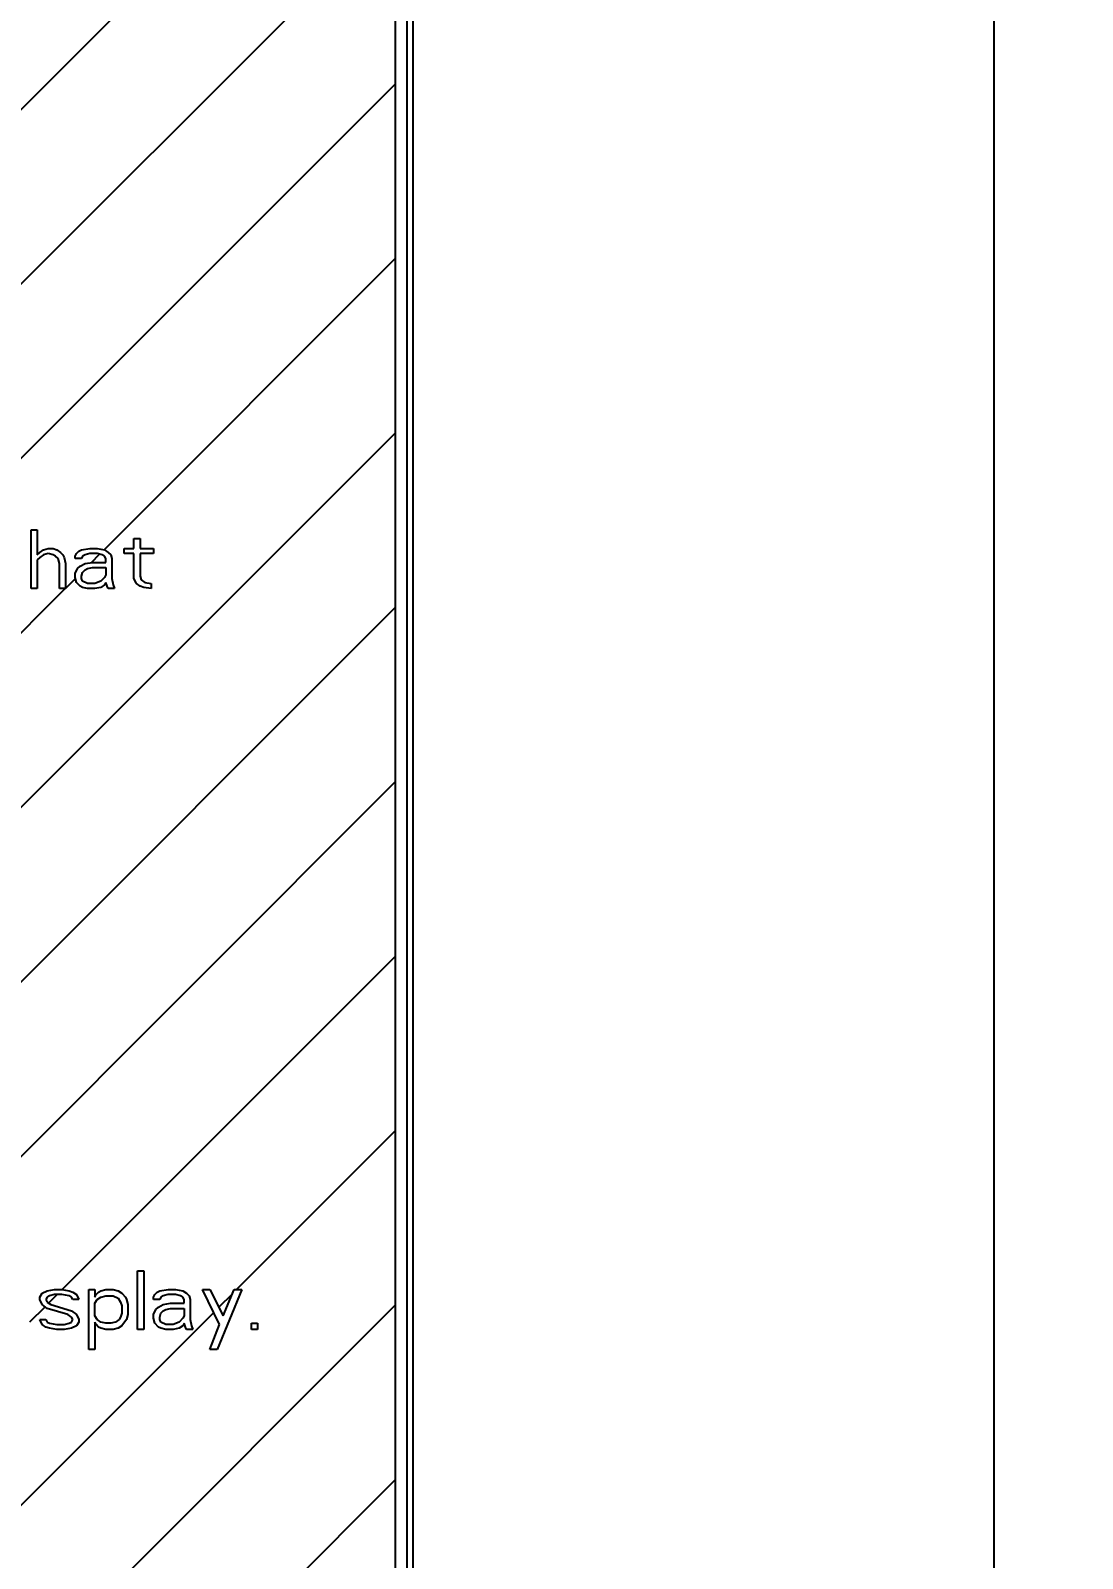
# Model space of a CAD drawing. Header units: millimetres. Extents: x 0 to 420, y 0 to 297.
# Drawn here: x 143.75 to 161.66, y 118.57 to 144.58 of the extents above; entities that cross this region are included whole.
import ezdxf

# ---------------------------------------------------------------- set-up
doc = ezdxf.new("R2010")
doc.units = ezdxf.units.MM
doc.header["$LTSCALE"] = 23.1
doc.layers.get('0').update_dxf_attribs({"linetype": 'CONTINUOUS'})
doc.layers.add('03___PRT_ALL_CURVES', color=7, linetype='CONTINUOUS')
doc.layers.add('06___PRT_ALL_SURFS', color=7, linetype='CONTINUOUS')
doc.styles.get("Standard").update_dxf_attribs({"font": 'txt', "width": 0.8})
doc.dimstyles.new('DIMSTYLE_1', dxfattribs={"dimtxt": 2.5, "dimasz": 3, "dimexe": 1.5, "dimexo": 1.2, "dimtad": 1, "dimdsep": 46, "dimtxsty": 'STANDARD', "dimblk": '_FILLED', "dimblk1": '_FILLED', "dimblk2": '_FILLED', "dimcen": 0.09, "dimazin": 2, "dimtp": 0.01, "dimtm": 0.01, "dimtfac": 1, "dimtofl": 0, "dimtmove": 0, "dimatfit": 3, "dimldrblk": '_FILLED', "dimfxl": 1, "dimtolj": 1, "dimarcsym": 0})

# ---------------------------------------------------------------- blocks, each defined once
blk = doc.blocks.new('_FILLED')
at = {"color": 0, "linetype": 'BYBLOCK'}
blk.add_solid([(0, 0), (-1, 0.1667), (-1, -0.1667)], dxfattribs=at)
blk = doc.blocks.new('*D4')
at = {"color": 7, "linetype": 'CONTINUOUS'}
for p, q in [((151.16, 203.02), (161.656, 203.02)), ((160.156, 203.02), (160.156, 146.618)), ((160.156, 90.216), (160.156, 146.618)), ((151.164, 90.216), (161.656, 90.216))]:
    blk.add_line(p, q, dxfattribs=at)
at = {"color": 7, "linetype": 'CONTINUOUS', "xscale": 3, "yscale": 3, "zscale": 3}
for p, rotation in [((160.156, 203.02), 90), ((160.156, 90.216), 270)]:
    blk.add_blockref('_FILLED', p, dxfattribs=dict(at, rotation=rotation))
at = {"color": 7, "linetype": 'CONTINUOUS', "insert": (157.031, 148.211), "char_height": 2.5, "width": 10, "attachment_point": 2, "rotation": 90, "line_spacing_factor": 0.9}
blk.add_mtext('112.8', dxfattribs=at)

msp = doc.modelspace()

# ---------------------------------------------------------------- linework, layer by layer
at = {"layer": '03___PRT_ALL_CURVES', "color": 7, "linetype": 'CONTINUOUS'}
for p, q in [((149.964, 90.216), (149.964, 203.016)), ((140.091, 139.74), (149.964, 149.613)), ((142.613, 139.292), (149.964, 146.643)), ((143.583, 137.292), (149.964, 143.673)), ((145.001, 135.74), (149.964, 140.703)), ((137.009, 124.779), (149.964, 137.733)), ((143.759, 136.079), (143.864, 136.079)), ((143.759, 135.079), (143.759, 136.079)), ((143.864, 136.079), (143.864, 135.654)), ((145.509, 135.93), (145.614, 135.93)), ((145.509, 135.76), (145.509, 135.93)), ((145.614, 135.93), (145.614, 135.76)), ((143.864, 135.654), (143.905, 135.696)), ((143.905, 135.611), (143.864, 135.569)), ((143.864, 135.569), (143.864, 135.079)), ((143.905, 135.696), (143.968, 135.739)), ((143.968, 135.654), (143.905, 135.611)), ((143.968, 135.739), (144.051, 135.76)), ((144.051, 135.675), (143.968, 135.654)), ((144.051, 135.76), (144.134, 135.76)), ((144.134, 135.654), (144.051, 135.675)), ((144.134, 135.76), (144.197, 135.739)), ((144.176, 135.632), (144.134, 135.654)), ((144.218, 135.59), (144.176, 135.632)), ((144.197, 135.739), (144.259, 135.696)), ((144.239, 135.505), (144.218, 135.59)), ((144.259, 135.696), (144.301, 135.654)), ((144.301, 135.654), (144.322, 135.611)), ((144.322, 135.611), (144.343, 135.505)), ((144.509, 135.632), (144.53, 135.675)), ((144.509, 135.59), (144.509, 135.632)), ((144.614, 135.59), (144.509, 135.59)), ((144.53, 135.675), (144.572, 135.717)), ((144.572, 135.717), (144.614, 135.739)), ((144.614, 135.739), (144.759, 135.76)), ((144.634, 135.632), (144.614, 135.59)), ((144.676, 135.654), (144.634, 135.632)), ((144.759, 135.675), (144.676, 135.654)), ((144.676, 135.505), (144.801, 135.526)), ((144.759, 135.76), (144.884, 135.76)), ((144.884, 135.675), (144.759, 135.675)), ((144.784, 135.523), (144.925, 135.665)), ((144.801, 135.526), (145.03, 135.526)), ((144.884, 135.76), (145.009, 135.739)), ((144.968, 135.654), (144.884, 135.675)), ((145.009, 135.632), (144.968, 135.654)), ((145.009, 135.739), (145.072, 135.696)), ((145.03, 135.59), (145.009, 135.632)), ((145.03, 135.526), (145.03, 135.59)), ((145.072, 135.696), (145.114, 135.654)), ((145.114, 135.654), (145.134, 135.59)), ((145.134, 135.59), (145.134, 135.249)), ((145.343, 135.76), (145.509, 135.76)), ((145.343, 135.675), (145.343, 135.76)), ((145.509, 135.675), (145.343, 135.675)), ((145.509, 135.249), (145.509, 135.675)), ((145.614, 135.76), (145.843, 135.76)), ((145.843, 135.675), (145.614, 135.675)), ((145.614, 135.675), (145.614, 135.292)), ((145.843, 135.76), (145.843, 135.675)), ((144.239, 135.079), (144.239, 135.505)), ((144.343, 135.505), (144.343, 135.079)), ((144.343, 135.082), (144.514, 135.253)), ((144.509, 135.334), (144.551, 135.42)), ((144.509, 135.271), (144.509, 135.334)), ((144.53, 135.186), (144.509, 135.271)), ((144.551, 135.42), (144.593, 135.462)), ((144.593, 135.462), (144.676, 135.505)), ((144.614, 135.292), (144.634, 135.356)), ((144.614, 135.249), (144.614, 135.292)), ((144.634, 135.356), (144.676, 135.398)), ((144.676, 135.398), (144.718, 135.42)), ((144.718, 135.42), (144.801, 135.441)), ((144.801, 135.441), (145.03, 135.441)), ((145.009, 135.271), (144.947, 135.207)), ((145.03, 135.313), (145.009, 135.271)), ((145.03, 135.441), (145.03, 135.313)), ((145.614, 135.292), (145.634, 135.228)), ((134.352, 125.091), (144.34, 135.079)), ((143.864, 135.079), (143.759, 135.079)), ((144.343, 135.079), (144.239, 135.079)), ((144.593, 135.122), (144.53, 135.186)), ((144.634, 135.1), (144.593, 135.122)), ((144.634, 135.207), (144.614, 135.249)), ((144.718, 135.164), (144.634, 135.207)), ((144.718, 135.079), (144.634, 135.1)), ((144.843, 135.164), (144.718, 135.164)), ((144.843, 135.079), (144.718, 135.079)), ((144.947, 135.207), (144.843, 135.164)), ((144.947, 135.1), (144.843, 135.079)), ((145.009, 135.143), (144.947, 135.1)), ((145.03, 135.186), (145.009, 135.143)), ((145.051, 135.122), (145.03, 135.186)), ((145.072, 135.079), (145.051, 135.122)), ((145.176, 135.079), (145.072, 135.079)), ((145.134, 135.249), (145.155, 135.143)), ((145.155, 135.143), (145.176, 135.079)), ((145.551, 135.164), (145.509, 135.249)), ((145.614, 135.122), (145.551, 135.164)), ((145.676, 135.1), (145.614, 135.122)), ((145.634, 135.228), (145.697, 135.186)), ((145.801, 135.079), (145.676, 135.1)), ((145.697, 135.186), (145.801, 135.164)), ((145.801, 135.164), (145.801, 135.079)), ((140.341, 125.141), (149.964, 134.764)), ((143.212, 125.042), (149.964, 131.794)), ((144.286, 123.146), (149.964, 128.824)), ((147.256, 123.147), (149.964, 125.854)), ((145.572, 123.466), (145.676, 123.466)), ((145.572, 122.466), (145.572, 123.466)), ((145.676, 123.466), (145.676, 122.466)), ((143.905, 123.019), (143.947, 123.083)), ((143.947, 123.083), (144.03, 123.125)), ((144.03, 123.125), (144.155, 123.147)), ((144.072, 123.04), (144.03, 123.019)), ((144.056, 122.916), (144.201, 123.061)), ((144.155, 123.061), (144.072, 123.04)), ((144.155, 123.147), (144.28, 123.147)), ((144.28, 123.061), (144.155, 123.061)), ((144.28, 123.147), (144.405, 123.125)), ((144.405, 123.04), (144.28, 123.061)), ((144.405, 123.125), (144.468, 123.104)), ((144.447, 123.019), (144.405, 123.04)), ((144.468, 123.104), (144.53, 123.061)), ((144.53, 123.061), (144.572, 122.976)), ((144.739, 123.147), (144.843, 123.147)), ((144.739, 122.125), (144.739, 123.147)), ((144.843, 123.147), (144.843, 123.019)), ((144.843, 123.019), (144.864, 123.061)), ((144.864, 123.061), (144.905, 123.104)), ((144.905, 123.104), (144.947, 123.125)), ((144.947, 123.125), (145.03, 123.147)), ((144.947, 123.019), (145.03, 123.04)), ((145.03, 123.147), (145.155, 123.147)), ((145.03, 123.04), (145.155, 123.04)), ((145.155, 123.147), (145.239, 123.125)), ((145.155, 123.04), (145.239, 122.998)), ((145.239, 123.125), (145.301, 123.083)), ((145.301, 123.083), (145.364, 123.019)), ((145.843, 123.019), (145.864, 123.061)), ((145.864, 123.061), (145.905, 123.104)), ((145.905, 123.104), (145.947, 123.125)), ((145.947, 123.125), (146.093, 123.147)), ((146.009, 123.04), (145.968, 123.019)), ((146.093, 123.061), (146.009, 123.04)), ((146.093, 123.147), (146.218, 123.147)), ((146.218, 123.061), (146.093, 123.061)), ((146.218, 123.147), (146.343, 123.125)), ((146.301, 123.04), (146.218, 123.061)), ((146.343, 123.019), (146.301, 123.04)), ((146.343, 123.125), (146.405, 123.083)), ((146.405, 123.083), (146.447, 123.04)), ((146.447, 123.04), (146.468, 122.976)), ((146.676, 123.147), (146.801, 123.147)), ((146.968, 122.551), (146.676, 123.147)), ((146.801, 123.147), (147.03, 122.7)), ((147.343, 123.147), (146.926, 122.125)), ((146.955, 122.846), (147.19, 123.08)), ((147.03, 122.7), (147.218, 123.147)), ((147.218, 123.147), (147.343, 123.147)), ((117.295, 90.216), (149.964, 122.884)), ((143.739, 122.599), (143.995, 122.855)), ((143.905, 122.976), (143.905, 123.019)), ((143.947, 122.891), (143.905, 122.976)), ((144.03, 122.827), (143.947, 122.891)), ((144.03, 123.019), (144.009, 122.976)), ((144.009, 122.976), (144.03, 122.934)), ((144.03, 122.934), (144.093, 122.891)), ((144.384, 122.721), (144.03, 122.827)), ((144.093, 122.891), (144.447, 122.785)), ((144.468, 122.976), (144.447, 123.019)), ((144.447, 122.785), (144.53, 122.721)), ((144.572, 122.976), (144.468, 122.976)), ((144.843, 122.913), (144.884, 122.976)), ((144.843, 122.7), (144.843, 122.913)), ((144.884, 122.976), (144.947, 123.019)), ((145.239, 122.998), (145.28, 122.934)), ((145.28, 122.934), (145.301, 122.87)), ((145.301, 122.87), (145.301, 122.742)), ((145.364, 123.019), (145.384, 122.976)), ((145.384, 122.976), (145.405, 122.891)), ((145.405, 122.891), (145.405, 122.721)), ((145.843, 122.976), (145.843, 123.019)), ((145.947, 122.976), (145.843, 122.976)), ((145.843, 122.721), (145.884, 122.806)), ((145.884, 122.806), (145.926, 122.849)), ((145.926, 122.849), (146.009, 122.891)), ((145.968, 123.019), (145.947, 122.976)), ((145.968, 122.742), (146.009, 122.785)), ((146.009, 122.891), (146.134, 122.913)), ((146.009, 122.785), (146.051, 122.806)), ((146.051, 122.806), (146.134, 122.827)), ((146.134, 122.913), (146.364, 122.913)), ((146.134, 122.827), (146.364, 122.827)), ((146.364, 122.976), (146.343, 123.019)), ((146.364, 122.913), (146.364, 122.976)), ((146.364, 122.827), (146.364, 122.7)), ((146.468, 122.976), (146.468, 122.636)), ((116.73, 92.621), (146.867, 122.757)), ((143.905, 122.636), (144.009, 122.636)), ((143.947, 122.551), (143.905, 122.636)), ((144.009, 122.508), (143.947, 122.551)), ((144.009, 122.636), (144.03, 122.593)), ((144.072, 122.487), (144.009, 122.508)), ((144.03, 122.593), (144.072, 122.572)), ((144.072, 122.572), (144.197, 122.551)), ((144.197, 122.551), (144.322, 122.551)), ((144.322, 122.551), (144.405, 122.572)), ((144.447, 122.679), (144.384, 122.721)), ((144.405, 122.572), (144.447, 122.593)), ((144.468, 122.636), (144.447, 122.679)), ((144.447, 122.593), (144.468, 122.636)), ((144.53, 122.53), (144.447, 122.487)), ((144.53, 122.721), (144.572, 122.636)), ((144.572, 122.593), (144.53, 122.53)), ((144.572, 122.636), (144.572, 122.593)), ((144.884, 122.636), (144.843, 122.7)), ((144.864, 122.551), (144.843, 122.593)), ((144.843, 122.593), (144.843, 122.125)), ((144.905, 122.508), (144.864, 122.551)), ((144.947, 122.593), (144.884, 122.636)), ((144.947, 122.487), (144.905, 122.508)), ((145.03, 122.572), (144.947, 122.593)), ((145.114, 122.572), (145.03, 122.572)), ((145.197, 122.593), (145.114, 122.572)), ((145.259, 122.636), (145.197, 122.593)), ((145.301, 122.53), (145.239, 122.487)), ((145.28, 122.679), (145.259, 122.636)), ((145.301, 122.742), (145.28, 122.679)), ((145.384, 122.636), (145.301, 122.53)), ((145.405, 122.721), (145.384, 122.636)), ((145.843, 122.657), (145.843, 122.721)), ((145.864, 122.572), (145.843, 122.657)), ((145.926, 122.508), (145.864, 122.572)), ((145.968, 122.487), (145.926, 122.508)), ((145.947, 122.679), (145.968, 122.742)), ((145.947, 122.636), (145.947, 122.679)), ((145.968, 122.593), (145.947, 122.636)), ((146.051, 122.551), (145.968, 122.593)), ((146.176, 122.551), (146.051, 122.551)), ((146.28, 122.593), (146.176, 122.551)), ((146.343, 122.657), (146.28, 122.593)), ((146.343, 122.53), (146.28, 122.487)), ((146.364, 122.7), (146.343, 122.657)), ((146.364, 122.572), (146.343, 122.53)), ((146.384, 122.508), (146.364, 122.572)), ((146.405, 122.466), (146.384, 122.508)), ((146.468, 122.636), (146.489, 122.53)), ((146.489, 122.53), (146.509, 122.466)), ((146.801, 122.125), (146.968, 122.551)), ((147.509, 122.572), (147.614, 122.572)), ((147.509, 122.466), (147.509, 122.572)), ((147.614, 122.572), (147.614, 122.466)), ((144.197, 122.466), (144.072, 122.487)), ((144.322, 122.466), (144.197, 122.466)), ((144.447, 122.487), (144.322, 122.466)), ((145.03, 122.466), (144.947, 122.487)), ((145.155, 122.466), (145.03, 122.466)), ((145.239, 122.487), (145.155, 122.466)), ((145.676, 122.466), (145.572, 122.466)), ((146.051, 122.466), (145.968, 122.487)), ((146.176, 122.466), (146.051, 122.466)), ((146.28, 122.487), (146.176, 122.466)), ((146.509, 122.466), (146.405, 122.466)), ((147.614, 122.466), (147.509, 122.466)), ((144.843, 122.125), (144.739, 122.125)), ((146.926, 122.125), (146.801, 122.125)), ((120.265, 90.216), (149.964, 119.914))]:
    msp.add_line(p, q, dxfattribs=at)
at = {"layer": '06___PRT_ALL_SURFS', "color": 7, "linetype": 'CONTINUOUS'}
for p, q in [((150.26, 89.416), (150.26, 203.516)), ((149.964, 89.412), (149.964, 203.02)), ((150.163, 89.416), (150.163, 203.016))]:
    msp.add_line(p, q, dxfattribs=at)

# ---------------------------------------------------------------- dimensions: what is measured, and where the dimension line sits
at = {"color": 7, "linetype": 'CONTINUOUS'}
dim = msp.add_linear_dim(base=(160.156, 203.02), p1=(149.964, 90.216), p2=(149.96, 203.02), angle=90, dimstyle='DIMSTYLE_1', dxfattribs=at)
dim.commit()
dim.dimension.update_dxf_attribs({"geometry": '*D4', "text_midpoint": (160.156, 148.524), "dimtype": 160})

doc.saveas('drawing.dxf')
